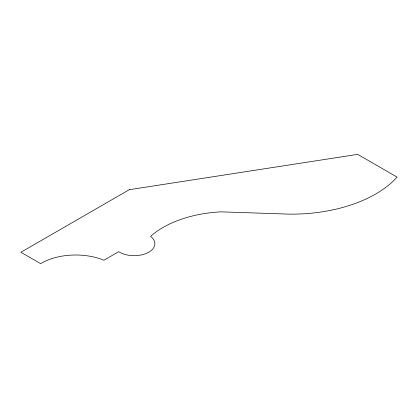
<?xml version="1.0" encoding="UTF-8"?>
<svg xmlns="http://www.w3.org/2000/svg" width="418" height="418" viewBox="0 0 418 418"><rect width="100%" height="100%" fill="white"/><g stroke="black" fill="none" stroke-linecap="round" stroke-linejoin="round"><path stroke-width="0.63" d="M129.267 189.699L20.9 252.263L40.603 263.638A48.608 28.063 0 0 1 103.93 260.236L118.707 251.704A20.748 11.976 0 0 0 147.429 252.895A20.748 11.976 0 0 0 150.548 236.369A93.564 54.016 0 0 1 221.007 211.858L288.676 214.12A118.926 68.662 0 0 0 397.1 177.112L357.693 154.362L129.267 189.699"/></g></svg>
